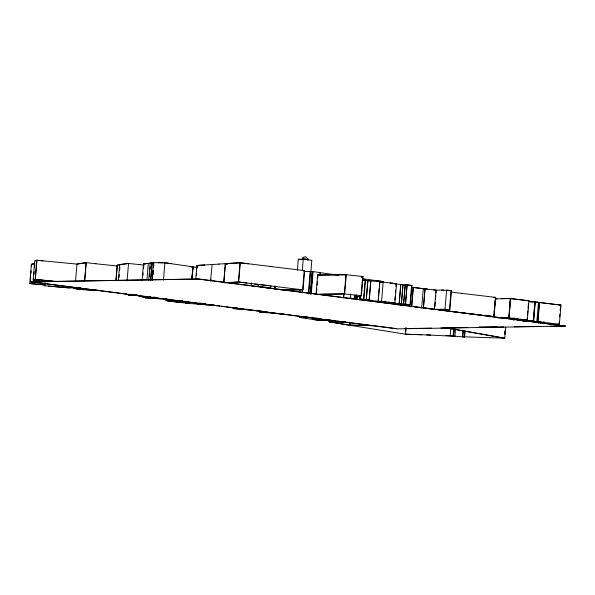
<?xml version="1.0" encoding="UTF-8"?>
<svg xmlns="http://www.w3.org/2000/svg" width="595" height="595" viewBox="0 0 595 595"><rect width="100%" height="100%" fill="white"/><g stroke="black" fill="none" stroke-linecap="round" stroke-linejoin="round"><path stroke-width="0.89" d="M305.882 259.688L305.897 258.193M44.186 285.719L44.826 284.975L29.75 283.555L31.364 264.329L34.54 263.28M30.36 280.833L30.672 277.166M30.977 273.507L31.208 270.762M31.595 266.181L31.743 264.351L34.941 263.317M530.279 321.464L565.235 326.112L397.185 328.864L30.925 281.933L52.293 281.42M38.742 280.587L33.134 280.067L34.748 260.841L36.764 260.223L43.115 260.826M29.75 283.555L39.158 280.624L33.484 280.081L33.64 278.252M33.945 274.585L34.175 271.841M34.562 267.267L34.793 264.522M33.134 280.067L35.15 279.449L36.764 260.223M33.484 280.081L35.358 279.486L36.972 260.268L77.045 264.098L86.134 262.655L95.981 263.749M44.908 282.089L45.064 280.26M44.603 285.756L45.183 283.138M75.52 281.457L76.986 264.061L86.216 262.633L84.676 280.944M84.594 280.959L86.134 262.655M115.876 280.721L117.185 265.162L120.621 264.775M116.047 280.706L117.349 265.147L118.16 265.087M118.405 280.104L119.714 264.544L128.557 263.444L127.04 280.855M119.037 277.396L119.268 274.652M119.654 270.071L119.885 267.326M142.101 280.193L143.484 263.719L150.557 263.429M142.882 275.641L143.112 272.897M143.492 268.315L143.722 265.571M146.935 279.665L148.319 263.191L150.624 263.459M148.713 280.349L150.178 262.96L153.808 262.997L153.421 267.572M149.427 276.727L149.657 273.983M150.044 269.401L150.275 266.657M150.505 280.148L151.963 262.759M150.818 280.193L152.275 262.804L153.703 263.012M152.142 280.037L153.599 262.648L164.882 262.759L171.062 263.659M152.35 280.386L152.655 276.727M152.811 274.897L153.19 270.316M153.004 274.585L153.235 271.841M153.622 267.259L153.778 265.43M163.491 280.186L164.882 262.759M166.213 298.63L165.953 300.468L167.582 300.958L183.453 302.676L181.787 302.357L181.944 300.527M166.347 300.49L166.503 298.66M166.6 300.668C172.312 301.412 177.823 302.476 183.654 302.721L182.137 302.401L182.293 300.572M191.65 279.628L193.04 266.835L192.007 279.672M191.895 279.643L192.973 266.828L191.181 266.85L193.078 266.858M195.755 279.174L196.908 265.444L219.064 264.106M196.462 275.537L196.61 273.707M197.071 268.211L197.228 266.382M30.925 281.933L198.99 279.01L268.01 287.854M210.518 280.959L212.17 264.5M210.786 280.974L210.942 279.144M223.809 281.948L225.349 263.644L240.016 262.752L271.796 266.627M223.861 281.941L225.401 263.637L227.201 263.868M224.56 282.811L238.402 281.978L240.016 262.752M229.097 282.603L238.684 282.023L240.298 262.797L247.788 263.726M251.112 285.548L251.343 282.804M252.808 286.426L258.141 286.314L258.297 284.484M258.379 284.522L258.223 286.351L256.43 286.388M270.45 285.994L270.301 287.831L265.876 287.816M270.859 286.031L270.71 287.861L258.141 286.314M274.659 288.932L274.89 286.188M275.158 288.939L275.388 286.195M297.366 270.286L298.288 259.301L303.249 259.219L311.832 260.32L310.91 271.305M299.679 292.376L299.91 289.631M302.327 270.204L303.249 259.219M302.245 292.874L302.624 288.382M304.231 270.606L302.617 289.832L280.357 289.832M283.22 289.877L303.026 289.862L304.64 270.643L269.996 266.434M308.329 293.811L310.211 271.365L311.163 271.424L311.914 271.476L310.032 293.923M308.738 293.87L310.597 271.402M310.754 294.004L312.635 271.565L320.408 272.629L320.08 275.329M310.88 294.034L312.554 271.595M311.222 294.034L313.104 271.588M316.019 294.287L317.663 275.061L345.985 274.689L363.039 276.541L361.425 295.767L351.615 298.98M316.547 292.495L316.852 288.835M317.165 285.169L317.47 281.509M317.775 277.85L318.035 275.091L346.238 274.726L344.624 293.952L320.036 294.272M319.805 275.314L320.036 272.622L338.681 275.232M312.338 319.374L317.998 320.214L318.147 318.355M373.206 325.673L349.786 325.264L328.961 321.776L329.117 319.946M343.583 296.146L343.813 293.402M343.672 297.976L344.051 293.395M317.879 294.257L344.371 293.908L345.985 274.689M350.224 298.571L350.611 293.997M350.604 298.616L350.76 296.786M430.661 335.067L405.582 334.197L349.689 325.249L349.92 322.505M349.786 325.264L350.016 322.52M350.046 325.264L350.18 322.505M354.553 297.969L354.784 295.224M353.482 298.519L354.955 298.006L355.185 295.261M355.118 298.028L355.349 295.276M354.955 298.006L357.245 297.426L356.45 297.344L356.68 294.599M356.598 299.776L356.829 297.031M357.015 298.876L357.164 297.039M360.094 296.243L359.863 298.988L358.636 299.605M360.235 296.265L360.005 299.017L363.515 299.382L365.129 280.156L362.496 279.881M360.436 295.336L360.131 298.995L363.88 299.397L365.494 280.178L362.496 279.858M360.577 295.365L360.272 299.025L359.045 299.642M366.193 300.066L367.807 280.847L370.863 280.862L369.242 300.088L363.456 299.679L363.88 299.397M363.515 299.382L363.062 299.657L366.267 300.096L367.799 281.792M366.267 300.096L369.116 300.103L370.73 280.877L383.165 282.127L396.508 283.711L394.894 302.937L393.25 302.944M378.569 295.856L378.108 301.353L381.581 301.382M378.725 294.027L379.186 288.538M379.335 286.708L379.722 282.127L383.195 282.156M369.116 300.103L378.219 301.338L379.833 282.112M378.219 301.338L381.551 301.353L383.165 282.127M384.935 302.862L385.151 301.011M394.797 300.178L395.102 296.518M395.415 292.852L395.645 290.107M395.95 286.448L396.181 283.703L390.075 282.945M400.643 285.474L399.104 303.777L401.439 303.8L403.053 284.574L400.718 284.551M388.461 302.163L399.215 303.762L400.829 284.536L411.993 285.481L410.379 304.7L396.664 304.662M401.112 305.83L401.335 304M399.215 303.762L401.342 303.762L402.956 284.544M403.804 302.253L405.262 284.864M405.455 304.067L407.069 284.849L411.606 285.436L409.992 304.662L401.342 303.762M405.515 304.045L407.129 284.827L405.165 284.827L403.551 304.052L410.379 304.7M405.507 331.445L405.82 327.778M405.582 334.197L406.117 327.786M443.744 290.107L436.031 290.167L413.205 287.43L411.591 306.656L409.955 306.67M411.71 306.693L413.324 287.467L418.545 288.136M427.381 288.962L423.276 288.701L421.662 307.927L419.854 307.697M423.357 307.89L424.971 288.664M423.484 307.927L425.098 288.701M436.031 290.167L434.417 309.393L444.963 309.274L449.448 309.802L451.062 290.576L441.579 290.092M434.886 306.685L435.272 302.111M435.503 299.367L435.808 295.708M436.038 292.956L436.269 290.211L433.748 289.877M444.963 309.274L446.629 290.033L451.471 290.613L449.857 309.839L442.159 310.032M464.993 332.546L464.606 337.12L450.207 335.729L450.869 328.38M453.167 335.312L453.397 332.568M455.049 336.51L453.42 336.249L454.015 328.916M453.583 336.235L454.193 328.916M454.878 336.465L455.487 329.147M463.148 330.344L462.613 336.755L489.648 337.722M462.731 336.785L463.267 330.381M464.36 337.075L464.903 330.671M493.709 316.585L495.672 297.403L493.902 297.441M493.939 314.777L493.791 316.607L488.316 315.96M494.17 312.033L494.557 307.451M494.713 305.622L495.174 300.133M461.951 293.417L495.598 297.381L494.058 316.629L489.283 316.674M504.857 333.602L505.088 330.857L504.82 334.502M505.735 327.213L504.768 338.205L489.387 337.677M502.82 317.909L509.082 317.782L510.346 298.512L508.799 317.76L527.341 320.006L528.955 300.787L510.413 298.541L528.658 300.78M509.015 317.752L510.629 298.534M513.723 319.961L513.879 318.132M513.909 319.969L514.065 318.139M514.08 320.006L514.169 318.147M517.635 318.34L517.479 320.17L537.739 321.568L559.374 324.32L560.988 305.101L535.098 301.977M527.2 318.176L527.044 320.006L523.823 320.028L531.112 320.913M527.43 315.424L527.817 310.85M528.048 308.106L528.427 303.532M531.87 321.203L533.246 321.159L534.86 301.94L534.057 301.851M530.495 321.04L533.484 321.196L535.031 301.94L560.624 305.079M532.042 321.248L533.655 321.196L535.269 301.977L528.479 301.152M533.484 321.196L536.861 321.597L538.497 302.349M537.017 322.869L537.166 321.04M537.739 321.568L539.353 302.349M539.561 302.342L537.947 321.56L536.883 321.575M538.72 323.241L538.877 321.412M540.565 323.33L540.721 321.501M543.644 323.725L543.8 321.895M543.927 323.769L544.083 321.94M559.24 321.56L559.01 324.305L549.587 324.498M559.627 316.979L559.858 314.234M560.163 310.575L560.468 306.916M304.008 259.532L304.276 258.059M302.543 259.487L303.004 258.022M302.037 259.569L302.565 258.089L303.77 257.07L305.317 256.795L306.789 257.315M365.494 280.178L365.07 280.453L367.807 280.847M365.129 280.156L364.675 280.431L370.73 280.877M361.522 277.084L363.039 276.541M36.972 260.268L35.098 260.855M361.12 277.054L362.653 276.519L361.039 295.737L356.45 297.344M246.694 309.073L246.888 309.073M34.131 282.283L30.129 283.577L45.034 284.975M302.305 316.592L299.285 317.44L306.321 318.444M302.706 316.629L299.657 317.462M263.273 311.542L259.941 312.13L283.391 314.182M262.953 311.497L259.651 312.13L261.77 312.316M439.229 310.069L449.448 309.802M124.995 263.964L121.001 264.47M125.679 263.875L128.505 263.466L139.87 264.634M118.955 264.894L120.212 264.738M147.322 263.354L143.878 263.741L145.477 263.905M152.275 262.804L150.58 262.997L151.613 263.265M74.211 288.225L73.527 288.278L79.79 289.527M218.692 264.061L240.298 262.797M80.771 287.735L78.324 287.891L81.024 288.397L78.309 288.27L79.098 288.419M80.34 287.831L78.711 287.935L81.426 288.434L73.14 288.255L79.425 289.512M204.784 264.998L197.302 265.467L199.065 265.72M75.952 287.415L68.574 287.839L44.38 285.749M73.609 287.623L68.871 287.883L55.357 286.708M494.958 298.846L510.696 298.556M449.708 290.658L451.471 290.613M525.683 320.943L528.464 321.032M447.566 290.665L451.062 290.576M559.278 305.138L560.988 305.101M525.95 320.98L528.717 321.077L521.205 320.132M553.372 324.461L559.374 324.32M493.553 297.396L495.323 297.359M530.331 301.851L532.109 301.814M498.194 317.961L508.732 317.737M501.399 298.705L510.346 298.512M530.078 301.806L533.484 301.985M55.082 281.375L198.99 279.01M404.63 328.581L431.554 328.135M440.836 327.986L467.759 327.548M477.049 327.391L503.972 326.953M514.184 326.781L540.178 326.358M550.397 326.186L565.25 325.948M495.278 298.876L496.981 298.846M439.965 309.311L449.857 309.839M527.341 320.006L524.195 320.05L533.655 321.196M411.762 287.482L413.324 287.467M411.569 287.445L413.205 287.43M496.914 326.953L479.473 326.96M394.864 283.718L396.508 283.711M396.181 283.703L394.515 283.703L400.829 284.536M302.372 270.606L304.64 270.643M409.836 285.436L411.993 285.481M304.052 271.327L312.635 271.565M380.146 281.584L383.611 281.613L375.073 280.416M380.562 281.643L383.321 281.666L362.206 278.601M158.277 262.73L164.956 262.797L197.101 267.423M306.038 318.437L317.99 320.184L322.936 320.244M323.241 320.288L331.385 320.385M333.2 320.415L335.915 320.445M328.961 321.776L345.569 322.007M344.981 322.036L329.318 321.821L349.949 325.249L373.809 325.644M317.998 320.214L331.936 320.37M349.689 325.249L373.72 325.487M443.937 327.548L504.813 338.191M426.622 334.896L453.405 336.242M421.788 334.762L405.277 334.189M445.826 335.55L450.259 335.706M79.507 289.497L83.374 289.705M86.29 289.817L98.71 290.39M83.174 289.668L98.911 290.434M182.137 302.401L188.823 303.063L184.904 302.788L185.826 303.242L214.713 305.332M166.057 300.46L188.042 301.561M181.787 302.357L189.21 303.108L185.268 302.833L185.945 303.227M201.281 303.353L199.697 303.272L201.214 303.636M153.406 297.255L155.124 297.351M153.361 297.277L155.198 297.381M201.668 303.361L199.295 303.234L206.584 304.774M151.509 298.251L169.01 299.278M151.658 298.288L161.275 298.839M143.462 296.704L148.586 297.269L146.035 296.6L148.043 296.719M147.136 297.18L143.097 296.66L147.203 296.912L145.634 296.555L151.792 298.281L145.567 297.894L135.682 294.882L138.144 295.641L128.632 294.994M147.627 296.682L146.296 296.6L150.416 296.838L146.035 296.6M218.328 305.585L219.696 305.718M128.743 295.031L138.531 295.678L136.077 294.912L145.946 297.916L151.375 298.251M218.239 305.547L219.808 305.704M214.706 305.309L206.755 304.766L205.089 304.045L201.973 303.822M48.515 286.083L54.651 286.619M283.361 314.205L287.489 314.569M257.122 310.739L232.898 308.507L234.564 307.979L237.093 308.21L234.713 308.009M258.766 310.917L262.254 311.215M31.364 264.329L33.134 264.5M35.15 279.449L41.501 280.052M35.358 279.486L58.89 281.71M41.427 280.067L53.379 281.212M240.402 309.184L233.277 308.522L234.943 308.024L238.632 308.359M242.931 308.775L240.871 308.604M264.678 311.453L266.441 311.624M264.753 311.483L266.545 311.631L264.901 311.49M143.484 263.719L145.195 263.897M139.743 264.649L144.042 265.11M95.832 263.764L117.267 266.01M532.443 321.077L533.246 321.159M310.069 317.418L312.338 317.663M344.371 293.908L361.425 295.767M302.431 316.614L308.716 317.269M309.817 317.418L312.896 317.745M315.514 318.035L317.522 318.228M381.551 301.353L394.894 302.937M461.37 312.732L493.984 316.6M473.717 314.227L476.454 314.554M478.276 314.77L481.013 315.09M483.75 315.417L486.487 315.744M247.989 263.719L248.561 263.786M238.402 281.978L246.947 283.012M442.836 310.478L446.168 310.88M529.081 301.249L532.726 301.695M451.07 292.063L462.151 293.409M254.697 283.956L268.59 285.652M246.739 283.019L270.182 285.845M269.974 285.853L303.026 289.862M424.161 307.987L432.394 309.103M447.812 311.081L451.099 311.483M451.962 311.587L460.537 312.628M238.684 282.023L246.174 282.945M414.767 307.057L417.154 307.355M521.659 320.683L524.024 320.98M418.768 288.129L423.276 288.701M227.416 263.89L225.758 263.674L227.29 263.89M521.964 320.727L524.262 321.025M298.288 259.301L301.717 259.74M269.847 288.092L317.7 294.228M321.382 294.696L475.985 314.51M478.744 314.859L481.504 315.216M483.348 315.454L486.108 315.804M487.952 316.042L528.442 321.226M198.975 279.174L565.235 326.112M30.94 281.77L122.042 293.439M123.886 293.677L126.646 294.034M128.483 294.265L145.054 296.392M146.891 296.63L214.988 305.354M216.833 305.592L219.592 305.942M221.429 306.18L224.189 306.529M226.033 306.767L317.135 318.444M318.98 318.675L321.739 319.032M323.576 319.27L335.543 320.802M337.38 321.04L396.277 328.581M225.349 263.644L227.082 263.868M150.178 262.96L151.234 263.25M196.908 265.444L198.715 265.697M359.365 325.123L361.604 325.472M445.424 327.57L504.471 338.183M124.861 293.543L128.892 295.031M124.452 293.506L128.483 295.001M204.71 304.023L206.502 304.752L197.153 304.045M205.067 304.045L206.844 304.796M307.808 258.513L308.084 260.06M307.243 258.364L307.437 259.889M275.098 286.173L274.868 288.917L275.128 286.173M318.035 275.091L317.633 275.068L318.005 275.098"/></g></svg>
